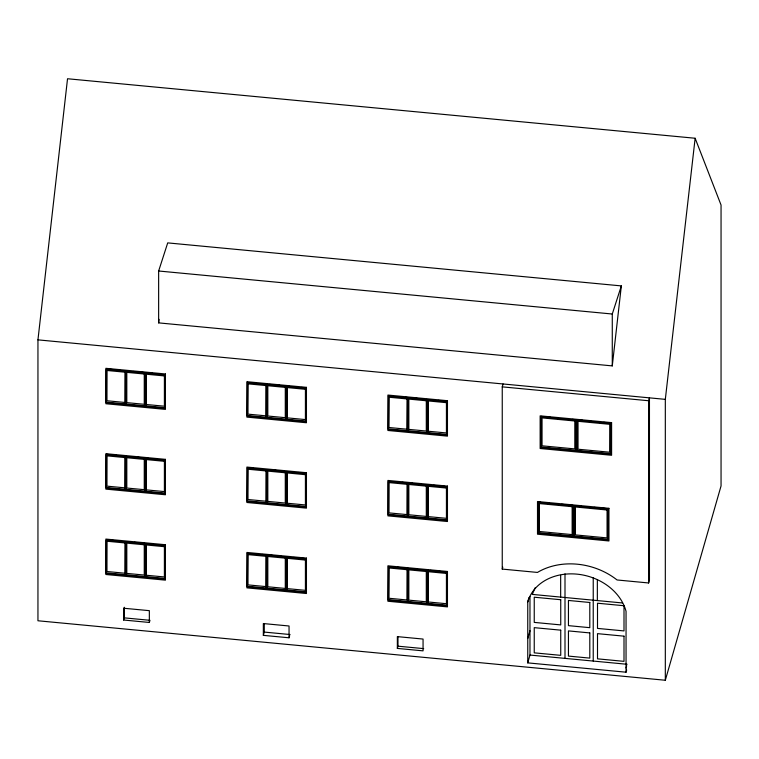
<?xml version="1.0" encoding="UTF-8"?>
<svg xmlns="http://www.w3.org/2000/svg" width="759" height="759" viewBox="0 0 759 759"><rect width="100%" height="100%" fill="white"/><g stroke="black" fill="none" stroke-linecap="round" stroke-linejoin="round"><path stroke-width="1.14" d="M37.95 339.861L67.532 78.746L695.14 138.252L721.05 205.034L721.05 485.94L665.32 680.254L37.95 620.767L37.95 339.861L665.32 399.357L665.32 680.254M158.64 322.879L158.64 271.001L167.711 242.889L621.336 285.906L612.276 365.895L158.64 322.879L159.048 319.349M665.32 399.357L695.14 138.252M164.76 408.228L164.902 374.5L164.76 408.228L106.383 402.697L106.526 368.959M126.193 370.828L126.051 404.556L126.193 370.828L128.508 371.047M161.544 459.556L164.902 459.878L164.76 493.606L106.383 488.075L106.383 454.84L106.526 454.337L108.755 454.556M125.529 403.997L125.387 404.5L125.529 370.762L125.529 403.997L106.526 402.194M106.383 488.075L106.526 454.337M141.278 372.261L144.76 372.584L144.618 406.321L144.618 373.086M145.899 372.697L145.756 406.426L145.756 373.191M125.529 456.14L125.387 489.878L125.387 456.643M126.193 456.206L126.051 489.934L126.051 456.7L106.383 454.84M164.76 578.984L164.902 545.256L164.76 578.984L106.383 573.453L106.526 539.715M145.899 458.075L145.756 491.804L145.899 458.075L148.128 458.284M126.193 541.584L126.051 575.313L126.193 541.584L128.508 541.803M144.76 491.206L144.618 491.699L144.76 457.962L144.76 491.206L126.193 489.441M125.529 574.753L125.387 575.256L125.529 541.518L125.529 574.753L106.526 572.95M164.76 493.606L164.902 459.878M124.258 617.864L149.959 620.302L149.343 622.465L123.641 620.027L124.258 617.864L124.258 607.247M141.278 543.017L144.76 543.349L144.618 577.077L144.618 543.842M145.899 543.453L145.756 577.182L145.756 543.947M247.396 416.065L247.538 382.337L247.396 416.065L305.782 421.606L305.915 387.868M247.396 501.443L247.538 467.715L247.396 501.443L305.782 506.984L305.915 473.246L305.782 506.984M266.542 384.139L266.4 417.867L266.4 384.633M267.206 417.431L267.073 417.934L267.206 384.196L267.206 417.431L285.773 419.196L285.64 419.689L285.773 385.961M286.911 386.065L286.769 419.803L286.911 386.065L289.151 386.274M267.206 469.574L267.073 503.312L267.206 469.574L269.53 469.793M247.396 586.821L247.538 553.093L247.396 586.821L305.782 592.362L305.915 558.624M266.542 502.752L266.4 503.245L266.542 469.517L266.542 502.752L247.538 500.949M286.911 471.443L286.769 505.181L286.769 471.946M266.542 554.895L266.4 588.623L266.4 555.389M267.206 554.952L267.073 588.69L267.073 555.455M289.663 635.615L289.046 637.788L263.345 635.359L264.274 632.086L264.274 623.832M285.773 556.717L285.64 590.445L285.773 589.952L267.206 588.197M286.911 556.821L286.769 590.559L286.911 556.821L289.151 557.04M388.418 429.433L388.561 395.705L388.418 429.433L446.795 434.973L446.937 401.245L446.795 434.973M407.564 397.507L407.422 431.235L407.564 397.507L405.325 397.299M408.228 430.808L408.086 431.302L408.228 397.574L408.228 430.808L426.795 432.564L426.795 399.329M446.937 486.623L446.795 520.351L388.418 514.82L388.561 481.083M388.418 600.198L388.561 566.461L388.418 600.198L446.795 605.729L446.937 572.001L446.795 605.729M426.795 432.564L426.653 433.066L426.653 399.832M427.934 432.677L427.791 433.171L427.934 399.443L427.934 432.677L446.937 434.48M407.564 516.12L407.422 516.623L407.564 482.885L407.564 516.12L388.561 514.317M408.228 516.186L408.086 516.68L408.228 482.952L408.228 516.186L426.795 517.942L426.795 484.707L426.653 518.444L426.795 517.942M427.934 518.055L427.791 518.549L427.934 484.821L427.934 518.055L446.937 519.858M407.564 601.498L407.422 602.001L407.564 568.263L407.564 601.498L388.561 599.695M408.228 601.564L408.086 602.058L408.228 568.33L408.228 601.564L426.795 603.329L426.795 570.085M397.355 648.414L397.355 636.621L423.057 639.059L423.057 650.852L397.355 648.414L397.982 646.184L397.982 636.754M426.795 603.329L426.653 603.822L426.653 570.588M427.934 603.433L427.791 603.927L427.934 570.199L427.934 603.433L446.937 605.236M648.632 582.969L648.632 400.743L649.457 397.849L649.457 580.075L648.632 582.969L617.058 579.971A62.712 50.53 15.9 0 0 537.448 572.428L502.249 569.089L502.249 386.862L503.075 383.969M576.783 420.334L576.783 450.969L576.925 450.476L610.615 453.664L610.473 454.167L541.091 447.582L541.091 416.947L541.233 416.454L543.529 416.672M502.249 569.089L502.8 567.163M541.091 447.582L541.233 416.454M607.817 539.848L607.959 508.72L607.817 539.848L538.435 533.273L538.435 502.629L538.577 502.135L540.882 502.354M538.435 533.273L538.577 502.135M626.678 669.969L626.052 672.199L527.752 662.873L527.752 601.991L529.014 597.523M527.752 638.509L529.972 630.701M527.752 662.873L529.972 655.055L529.972 596.527M569.611 505.077L573.064 505.409L572.922 536.537L572.922 505.902L538.435 502.629M574.269 505.522L574.127 536.66L574.127 506.016L572.922 505.902M626.052 667.996L626.678 665.766M612.276 365.895L612.276 314.017L621.336 285.906M535.228 587.637L532.268 594.401L622.371 602.95M158.64 271.001L612.276 314.017M502.249 386.862L648.632 400.743M109.875 369.282L113.233 369.595M117.702 370.022L119.941 370.231M133.157 371.483L136.639 371.815M149.248 373.011L152.606 373.333M157.075 373.751L160.434 374.073M253.126 382.859L256.485 383.181M262.073 383.712L264.312 383.921M269.53 384.415L273.012 384.747M277.652 385.192L279.976 385.411M293.619 386.701L295.858 386.919M301.446 387.441L304.805 387.764M389.68 395.809L393.029 396.132M397.507 396.549L400.856 396.872M414.034 398.124L417.516 398.447M422.156 398.892L424.471 399.111M430.173 399.651L433.522 399.965M437.99 400.391L440.229 400.6M164.76 374.993L106.383 369.462L106.383 402.697M247.396 382.83L305.782 388.361L305.782 421.606M388.418 396.198L446.795 401.739M548.131 417.108L550.427 417.317M556.176 417.867L558.472 418.086M564.222 418.626L566.518 418.845M572.267 419.395L574.563 419.613M579.25 420.059L582.732 420.382M587.381 420.828L590.863 421.16M595.511 421.596L598.993 421.928M603.642 422.365L607.124 422.697M541.091 416.947L610.473 423.522L610.615 423.029L610.473 454.167M126.193 404.063L144.76 405.818M145.899 405.932L164.902 407.735M247.538 415.571L266.542 417.374M286.911 419.3L305.915 421.103M388.561 428.939L407.564 430.742M541.233 447.089L575.72 450.362L575.578 450.855L575.578 420.22M113.233 454.973L116.582 455.296M122.171 455.827L124.41 456.036M129.675 456.538L131.99 456.757M137.796 457.307L141.278 457.639M153.726 458.815L157.075 459.138M249.777 467.923L253.126 468.246M257.605 468.664L260.954 468.986M274.17 470.238L276.494 470.457M282.301 471.007L284.616 471.225M290.27 471.766L292.509 471.975M298.097 472.506L301.446 472.819M394.149 481.614L396.388 481.823M401.976 482.354L405.325 482.677M409.386 483.056L412.868 483.388M417.516 483.834L420.998 484.157M433.522 485.352L436.88 485.665M441.349 486.092L444.698 486.405M164.76 460.371L126.051 456.7M247.396 468.208L305.782 473.739M545.474 502.79L548.928 503.122M553.52 503.549L556.973 503.881M561.565 504.318L565.019 504.64M577.751 505.855L581.242 506.177M585.882 506.623L589.373 506.955M594.012 507.391L597.504 507.724M602.143 508.16L605.635 508.492M574.127 506.016L607.817 509.213M106.526 487.572L125.529 489.375M145.899 491.31L164.902 493.113M267.206 502.809L285.773 504.574L285.64 505.067L285.64 471.832M286.911 504.678L305.915 506.481M538.577 532.78L573.064 536.044M574.269 536.158L607.959 539.355M109.875 540.038L113.233 540.351M117.702 540.778L121.051 541.101M134.315 542.353L136.639 542.571M149.248 543.767L152.606 544.089M158.195 544.62L160.434 544.829M254.246 553.728L256.485 553.937M262.073 554.468L264.312 554.677M269.53 555.18L273.012 555.503M277.652 555.949L281.134 556.281M293.619 557.457L296.978 557.78M301.446 558.207L304.805 558.52M389.68 566.565L393.029 566.888M397.507 567.315L400.856 567.628M414.034 568.88L417.516 569.212M422.156 569.648L424.471 569.867M430.173 570.407L433.522 570.73M437.99 571.148L440.229 571.366M164.76 545.749L106.383 540.218L106.383 573.453M247.396 553.586L305.782 559.127L305.782 592.362M388.418 566.964L446.795 572.495M126.193 574.819L144.76 576.584M145.899 576.688L164.902 578.491M247.538 586.327L266.542 588.13M286.911 590.056L305.915 591.859M529.972 655.055L627.095 664.277M264.274 632.086L290.071 634.533M397.982 646.184L423.683 648.622M626.052 672.199L626.052 611.318A51.062 41.138 15.9 0 0 576.897 574.136A51.062 41.138 15.9 0 0 527.752 601.991M597.352 580.047L597.352 600.578M593.234 577.694L593.234 661.061M576.925 419.831L576.925 450.476M574.591 506.376L574.591 533.482M574.459 505.693L574.459 535.161M565 573.832L565 658.385M560.664 575.35L560.664 597.096M446.795 520.351L446.795 487.117L388.418 481.576L388.418 514.82M289.046 637.788L289.046 625.995L263.345 623.556L263.345 635.359M149.343 622.465L149.343 610.663L123.641 608.234L123.641 620.027M165.424 373.969L105.862 368.314L105.862 403.741L165.424 409.386L165.424 373.969M306.446 387.337L246.884 381.692L246.884 417.108L306.446 422.754L306.446 387.337M447.459 400.705L387.906 395.059L387.906 430.476L447.459 436.131L447.459 400.705M125.026 372.195L106.972 370.477L106.972 400.761L125.026 402.479L125.026 372.195M144.267 374.016L126.8 372.356L126.8 402.64L144.267 404.3L144.267 374.016M164.399 375.923L146.345 374.215L146.345 404.5L164.399 406.207L164.399 375.923M266.048 385.563L247.994 383.855L247.994 414.139L266.048 415.847L266.048 385.563M285.289 387.384L267.813 385.733L267.813 416.017L285.289 417.668L285.289 387.384M305.422 389.301L287.367 387.583L287.367 417.867L305.422 419.585L305.422 389.301M407.061 398.94L389.006 397.223L389.006 427.507L407.061 429.224L407.061 398.94M426.302 400.761L408.835 399.101L408.835 429.385L426.302 431.046L426.302 400.761M446.434 402.668L428.38 400.961L428.38 431.245L446.434 432.953L446.434 402.668M611.593 422.621L540.152 415.847L540.152 448.503L611.593 455.277L611.593 422.621M574.81 420.998L542.049 417.886L542.049 445.808L574.81 448.911L574.81 420.998M609.724 424.309L578.026 421.302L578.026 449.214L609.724 452.222L609.724 424.309M165.424 459.347L105.862 453.692L105.862 489.119L165.424 494.764L165.424 459.347M306.446 472.715L246.884 467.07L246.884 502.486L306.446 508.132L306.446 472.715M447.459 486.083L387.906 480.438L387.906 515.864L447.459 521.509L447.459 486.083M125.026 457.573L106.972 455.855L106.972 486.139L125.026 487.857L125.026 457.573M144.267 459.394L126.8 457.734L126.8 488.028L144.267 489.678L144.267 459.394M164.399 461.301L146.345 459.593L146.345 489.878L164.399 491.585L164.399 461.301M266.048 470.941L247.994 469.233L247.994 499.517L266.048 501.225L266.048 470.941M285.289 472.772L267.813 471.111L267.813 501.395L285.289 503.056L285.289 472.772M305.422 474.679L287.367 472.961L287.367 503.245L305.422 504.963L305.422 474.679M407.061 484.318L389.006 482.601L389.006 512.885L407.061 514.602L407.061 484.318M426.302 486.139L408.835 484.479L408.835 514.763L426.302 516.424L426.302 486.139M446.434 488.046L428.38 486.339L428.38 516.623L446.434 518.331L446.434 488.046M608.946 508.312L537.505 501.538L537.505 534.194L608.946 540.968L608.946 508.312M572.153 506.68L539.393 503.578L539.393 531.49L572.153 534.602L572.153 506.68M607.067 509.991L575.369 506.984L575.369 534.905L607.067 537.913L607.067 509.991M165.424 544.725L105.862 539.07L105.862 574.497L165.424 580.142L165.424 544.725M306.446 558.093L246.884 552.448L246.884 587.864L306.446 593.51L306.446 558.093M447.459 571.47L387.906 565.816L387.906 601.242L447.459 606.887L447.459 571.47M125.026 542.951L106.972 541.233L106.972 571.518L125.026 573.235L125.026 542.951M144.267 544.772L126.8 543.121L126.8 573.406L144.267 575.056L144.267 544.772M164.399 546.679L146.345 544.971L146.345 575.256L164.399 576.963L164.399 546.679M266.048 556.319L247.994 554.611L247.994 584.895L266.048 586.603L266.048 556.319M285.289 558.15L267.813 556.489L267.813 586.773L285.289 588.434L285.289 558.15M305.422 560.057L287.367 558.339L287.367 588.623L305.422 590.341L305.422 560.057M407.061 569.696L389.006 567.979L389.006 598.263L407.061 599.98L407.061 569.696M426.302 571.518L408.835 569.857L408.835 600.141L426.302 601.802L426.302 571.518M446.434 573.424L428.38 571.717L428.38 602.001L446.434 603.709L446.434 573.424M560.74 599.724L534.241 597.21L534.241 622.399L560.74 624.913L560.74 599.724M589.8 602.485L568.444 600.454L568.444 625.644L589.8 627.674L589.8 602.485M624.002 605.729L597.504 603.215L597.504 628.405L624.002 630.919L624.002 605.729M560.74 630.16L534.241 627.655L534.241 652.844L560.74 655.349L560.74 630.16M589.8 632.921L568.444 630.9L568.444 656.089L589.8 658.11L589.8 632.921M624.002 636.165L597.504 633.651L597.504 658.84L624.002 661.355L624.002 636.165"/></g></svg>
